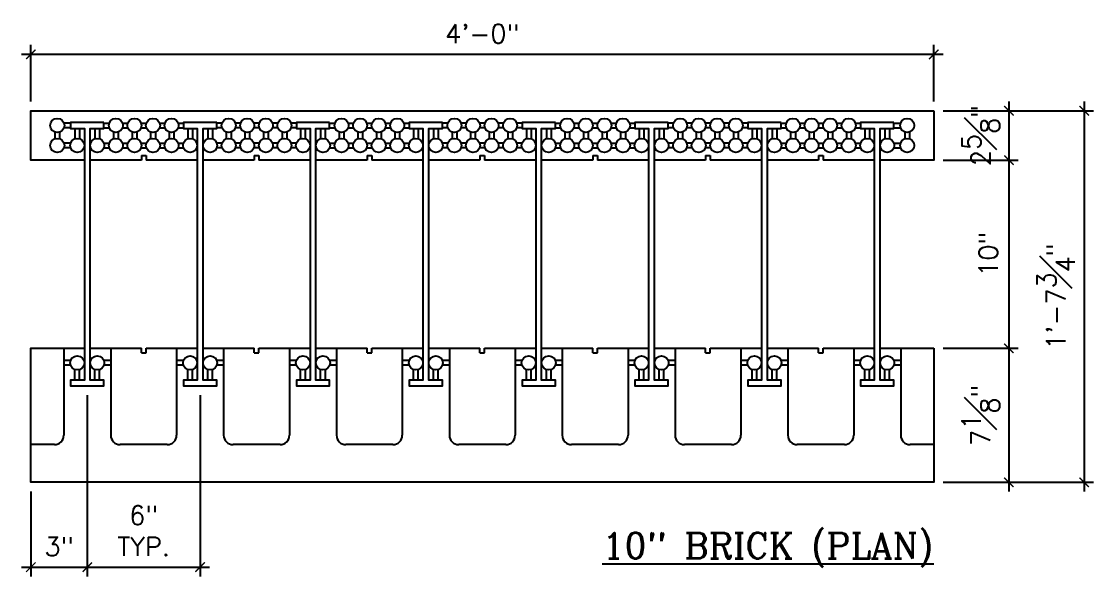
# Model space of a CAD drawing. Header units: inches. Extents: x 436 to 523, y 56 to 176.
# Drawn here: x 466.2 to 523.2, y 89.4 to 118.9 of the extents above; entities that cross this region are included whole.
import ezdxf

# ---------------------------------------------------------------- set-up
doc = ezdxf.new("R2010")
doc.units = ezdxf.units.IN
doc.header["$MEASUREMENT"] = 0
for name, color, linetype in [('LAYER 12', 12, 'Continuous'), ('LAYER 2', 2, 'Continuous'), ('LAYER 7', 7, 'Continuous'), ('LAYER 8', 8, 'Continuous')]:
    doc.layers.add(name, color=color, linetype=linetype)
doc.styles.add('NOTES', font='simplex.shx', dxfattribs={"height": 1})
doc.styles.add('ROMAN C', font='romanc.shx', dxfattribs={"height": 0.0938})
doc.dimstyles.new('DIM-18$0', dxfattribs={"dimscale": 8, "dimtxt": 1, "dimasz": 0.125, "dimexe": 0.1875, "dimexo": 0.0625, "dimgap": 0.0625, "dimtad": 1, "dimdec": 4, "dimzin": 3, "dimdsep": 46, "dimlunit": 4, "dimtxsty": 'NOTES', "dimblk1": 'ARCHTICK', "dimblk2": 'ARCHTICK', "dimsah": 1, "dimcen": 0.0625, "dimclrd": 256, "dimclre": 256, "dimclrt": 7, "dimadec": 0, "dimazin": 0, "dimtfac": 1, "dimtdec": 4, "dimtofl": 0, "dimtmove": 0, "dimatfit": 3, "dimldrblk": 'ARCHTICK', "dimfxl": 1, "dimfrac": 2, "dimtolj": 1, "dimtzin": 0, "dimarcsym": 0})

# ---------------------------------------------------------------- blocks, each defined once
blk = doc.blocks.new('_ArchTick')
at = {"color": 0, "linetype": 'ByBlock', "const_width": 0.15}
blk.add_lwpolyline([(-0.5, -0.5), (0.5, 0.5)], dxfattribs=at)
blk = doc.blocks.new('*D121')
at = {"layer": 'DEFPOINTS', "color": 0}
for p in [(466.671, 117.118), (466.671, 114.118), (514.671, 114.118)]:
    blk.add_point(p, dxfattribs=at)
at = {"layer": 'LAYER 8', "lineweight": -2}
for p, q in [((466.671, 114.618), (466.671, 117.618)), ((514.671, 114.618), (514.671, 117.618)), ((515.171, 117.118), (466.171, 117.118))]:
    blk.add_line(p, q, dxfattribs=at)
at = {"layer": 'LAYER 8', "lineweight": -2, "xscale": 0.5, "yscale": 0.5, "zscale": 0.5, "rotation": 180}
blk.add_blockref('_ArchTick', (466.671, 117.118), dxfattribs=at)
at = {"layer": 'LAYER 8', "lineweight": -2, "xscale": 0.5, "yscale": 0.5, "zscale": 0.5}
blk.add_blockref('_ArchTick', (514.671, 117.118), dxfattribs=at)
at = {"layer": 'LAYER 8', "color": 7, "insert": (490.671, 118.214), "char_height": 1, "attachment_point": 5, "style": 'NOTES'}
blk.add_mtext('\\A1;4\'-0"', dxfattribs=at)
blk = doc.blocks.new('*D125')
at = {"layer": 'DEFPOINTS', "color": 0}
for p in [(469.671, 99.492), (466.671, 94.368), (469.671, 89.854)]:
    blk.add_point(p, dxfattribs=at)
at = {"layer": 'LAYER 8', "lineweight": -2}
for p, q in [((469.671, 98.992), (469.671, 89.354)), ((466.671, 93.868), (466.671, 89.354)), ((466.171, 89.854), (470.171, 89.854))]:
    blk.add_line(p, q, dxfattribs=at)
at = {"layer": 'LAYER 8', "lineweight": -2, "xscale": 0.5, "yscale": 0.5, "zscale": 0.5, "rotation": 180}
blk.add_blockref('_ArchTick', (466.671, 89.854), dxfattribs=at)
at = {"layer": 'LAYER 8', "lineweight": -2, "xscale": 0.5, "yscale": 0.5, "zscale": 0.5}
blk.add_blockref('_ArchTick', (469.671, 89.854), dxfattribs=at)
at = {"layer": 'LAYER 8', "color": 7, "insert": (468.171, 90.949), "char_height": 1, "attachment_point": 5, "style": 'NOTES'}
blk.add_mtext('\\A1;3"', dxfattribs=at)
blk = doc.blocks.new('*D126')
at = {"layer": 'DEFPOINTS', "color": 0}
for p in [(469.671, 99.492), (475.671, 99.492), (475.671, 89.854)]:
    blk.add_point(p, dxfattribs=at)
at = {"layer": 'LAYER 8', "lineweight": -2}
for p, q in [((469.671, 98.992), (469.671, 89.354)), ((475.671, 98.992), (475.671, 89.354)), ((469.171, 89.854), (476.171, 89.854))]:
    blk.add_line(p, q, dxfattribs=at)
at = {"layer": 'LAYER 8', "lineweight": -2, "xscale": 0.5, "yscale": 0.5, "zscale": 0.5, "rotation": 180}
blk.add_blockref('_ArchTick', (469.671, 89.854), dxfattribs=at)
at = {"layer": 'LAYER 8', "lineweight": -2, "xscale": 0.5, "yscale": 0.5, "zscale": 0.5}
blk.add_blockref('_ArchTick', (475.671, 89.854), dxfattribs=at)
at = {"layer": 'LAYER 8', "color": 7, "insert": (472.671, 91.783), "char_height": 1, "attachment_point": 5, "style": 'NOTES'}
blk.add_mtext('\\A1;6"\\PTYP.', dxfattribs=at)
blk = doc.blocks.new('*D137')
at = {"layer": 'DEFPOINTS', "color": 0}
for p in [(514.671, 114.118), (514.671, 111.493), (518.671, 111.493)]:
    blk.add_point(p, dxfattribs=at)
at = {"layer": 'LAYER 8', "lineweight": -2}
for p, q in [((518.671, 114.618), (518.671, 110.993)), ((515.171, 114.118), (519.171, 114.118)), ((515.171, 111.493), (519.171, 111.493))]:
    blk.add_line(p, q, dxfattribs=at)
at = {"layer": 'LAYER 8', "lineweight": -2, "xscale": 0.5, "yscale": 0.5, "zscale": 0.5}
for p, rotation in [((518.671, 114.118), 90), ((518.671, 111.493), 270)]:
    blk.add_blockref('_ArchTick', p, dxfattribs=dict(at, rotation=rotation))
at = {"layer": 'LAYER 8', "color": 7, "insert": (517.171, 112.806), "char_height": 1, "attachment_point": 5, "rotation": 90, "style": 'NOTES'}
blk.add_mtext('\\A1;2{\\H1.000000x;\\S5#8;}"', dxfattribs=at)
blk = doc.blocks.new('*D138')
at = {"layer": 'DEFPOINTS', "color": 0}
for p in [(514.671, 111.493), (514.671, 101.493), (518.671, 101.493)]:
    blk.add_point(p, dxfattribs=at)
at = {"layer": 'LAYER 8', "lineweight": -2}
for p, q in [((518.671, 111.993), (518.671, 100.993)), ((515.171, 111.493), (519.171, 111.493)), ((515.171, 101.493), (519.171, 101.493))]:
    blk.add_line(p, q, dxfattribs=at)
at = {"layer": 'LAYER 8', "lineweight": -2, "xscale": 0.5, "yscale": 0.5, "zscale": 0.5}
for p, rotation in [((518.671, 111.493), 90), ((518.671, 101.493), 270)]:
    blk.add_blockref('_ArchTick', p, dxfattribs=dict(at, rotation=rotation))
at = {"layer": 'LAYER 8', "color": 7, "insert": (517.576, 106.493), "char_height": 1, "attachment_point": 5, "rotation": 90, "style": 'NOTES'}
blk.add_mtext('\\A1;10"', dxfattribs=at)
blk = doc.blocks.new('*D139')
at = {"layer": 'DEFPOINTS', "color": 0}
for p in [(514.671, 101.493), (514.671, 94.368), (518.671, 94.368)]:
    blk.add_point(p, dxfattribs=at)
at = {"layer": 'LAYER 8', "lineweight": -2}
for p, q in [((515.171, 101.493), (519.171, 101.493)), ((518.671, 101.993), (518.671, 93.868)), ((515.171, 94.368), (519.171, 94.368))]:
    blk.add_line(p, q, dxfattribs=at)
at = {"layer": 'LAYER 8', "lineweight": -2, "xscale": 0.5, "yscale": 0.5, "zscale": 0.5}
for p, rotation in [((518.671, 101.493), 90), ((518.671, 94.368), 270)]:
    blk.add_blockref('_ArchTick', p, dxfattribs=dict(at, rotation=rotation))
at = {"layer": 'LAYER 8', "color": 7, "insert": (517.171, 97.931), "char_height": 1, "attachment_point": 5, "rotation": 90, "style": 'NOTES'}
blk.add_mtext('\\A1;7{\\H1.000000x;\\S1#8;}"', dxfattribs=at)
blk = doc.blocks.new('*D140')
at = {"layer": 'DEFPOINTS', "color": 0}
for p in [(514.671, 114.118), (514.671, 94.368), (522.671, 94.368)]:
    blk.add_point(p, dxfattribs=at)
at = {"layer": 'LAYER 8', "lineweight": -2}
for p, q in [((522.671, 114.618), (522.671, 93.868)), ((515.171, 114.118), (523.171, 114.118)), ((515.171, 94.368), (523.171, 94.368))]:
    blk.add_line(p, q, dxfattribs=at)
at = {"layer": 'LAYER 8', "lineweight": -2, "xscale": 0.5, "yscale": 0.5, "zscale": 0.5}
for p, rotation in [((522.671, 114.118), 90), ((522.671, 94.368), 270)]:
    blk.add_blockref('_ArchTick', p, dxfattribs=dict(at, rotation=rotation))
at = {"layer": 'LAYER 8', "color": 7, "insert": (521.171, 104.243), "char_height": 1, "attachment_point": 5, "rotation": 90, "style": 'NOTES'}
blk.add_mtext('\\A1;1\'-7{\\H1.000000x;\\S3#4;}"', dxfattribs=at)

msp = doc.modelspace()

# ---------------------------------------------------------------- linework, layer by layer
at = {"layer": 'LAYER 12', "flags": 128}
for points in [[(470.55626, 113.49436), (468.78614, 113.49436), (468.78614, 113.18186), (469.51495, 113.18186), (469.51495, 99.80467), (468.78614, 99.80467), (468.78614, 99.49217), (470.55626, 99.49217), (470.55626, 99.80467), (469.82745, 99.80467), (469.82745, 113.18186), (470.55626, 113.18186)], [(476.55626, 113.49436), (474.78614, 113.49436), (474.78614, 113.18186), (475.51495, 113.18186), (475.51495, 99.80467), (474.78614, 99.80467), (474.78614, 99.49217), (476.55626, 99.49217), (476.55626, 99.80467), (475.82745, 99.80467), (475.82745, 113.18186), (476.55626, 113.18186)], [(482.55626, 113.49436), (480.78614, 113.49436), (480.78614, 113.18186), (481.51495, 113.18186), (481.51495, 99.80467), (480.78614, 99.80467), (480.78614, 99.49217), (482.55626, 99.49217), (482.55626, 99.80467), (481.82745, 99.80467), (481.82745, 113.18186), (482.55626, 113.18186)], [(488.55626, 113.49436), (486.78614, 113.49436), (486.78614, 113.18186), (487.51495, 113.18186), (487.51495, 99.80467), (486.78614, 99.80467), (486.78614, 99.49217), (488.55626, 99.49217), (488.55626, 99.80467), (487.82745, 99.80467), (487.82745, 113.18186), (488.55626, 113.18186)], [(494.55626, 113.49436), (492.78614, 113.49436), (492.78614, 113.18186), (493.51495, 113.18186), (493.51495, 99.80467), (492.78614, 99.80467), (492.78614, 99.49217), (494.55626, 99.49217), (494.55626, 99.80467), (493.82745, 99.80467), (493.82745, 113.18186), (494.55626, 113.18186)], [(500.55626, 113.49436), (498.78614, 113.49436), (498.78614, 113.18186), (499.51495, 113.18186), (499.51495, 99.80467), (498.78614, 99.80467), (498.78614, 99.49217), (500.55626, 99.49217), (500.55626, 99.80467), (499.82745, 99.80467), (499.82745, 113.18186), (500.55626, 113.18186)], [(506.55626, 113.49436), (504.78614, 113.49436), (504.78614, 113.18186), (505.51495, 113.18186), (505.51495, 99.80467), (504.78614, 99.80467), (504.78614, 99.49217), (506.55626, 99.49217), (506.55626, 99.80467), (505.82745, 99.80467), (505.82745, 113.18186), (506.55626, 113.18186)], [(512.55626, 113.49436), (510.78614, 113.49436), (510.78614, 113.18186), (511.51495, 113.18186), (511.51495, 99.80467), (510.78614, 99.80467), (510.78614, 99.49217), (512.55626, 99.49217), (512.55626, 99.80467), (511.82745, 99.80467), (511.82745, 113.18186), (512.55626, 113.18186)]]:
    msp.add_lwpolyline(points, close=True, dxfattribs=at)
at = {"layer": 'LAYER 2'}
for p, q in [((472.5462, 111.74327), (472.7962, 111.74327)), ((472.5462, 111.74327), (472.5462, 111.49327)), ((472.7962, 111.74327), (472.7962, 111.49327)), ((478.5462, 111.74327), (478.7962, 111.74327)), ((478.5462, 111.74327), (478.5462, 111.49327)), ((478.7962, 111.74327), (478.7962, 111.49327)), ((484.5462, 111.74327), (484.7962, 111.74327)), ((484.5462, 111.74327), (484.5462, 111.49327)), ((484.7962, 111.74327), (484.7962, 111.49327)), ((490.5462, 111.74327), (490.7962, 111.74327)), ((490.5462, 111.74327), (490.5462, 111.49327)), ((490.7962, 111.74327), (490.7962, 111.49327)), ((496.5462, 111.74327), (496.7962, 111.74327)), ((496.5462, 111.74327), (496.5462, 111.49327)), ((496.7962, 111.74327), (496.7962, 111.49327)), ((502.5462, 111.74327), (502.7962, 111.74327)), ((502.5462, 111.74327), (502.5462, 111.49327)), ((502.7962, 111.74327), (502.7962, 111.49327)), ((508.5462, 111.74327), (508.7962, 111.74327)), ((508.5462, 111.74327), (508.5462, 111.49327)), ((508.7962, 111.74327), (508.7962, 111.49327)), ((468.4212, 101.49327), (468.4212, 96.86827)), ((470.9212, 101.49327), (470.9212, 96.86827)), ((472.5462, 101.24327), (472.5462, 101.49327)), ((472.7962, 101.24327), (472.7962, 101.49327)), ((474.4212, 101.49327), (474.4212, 96.86827)), ((476.9212, 101.49327), (476.9212, 96.86827)), ((478.5462, 101.24327), (478.5462, 101.49327)), ((478.7962, 101.24327), (478.7962, 101.49327)), ((480.4212, 101.49327), (480.4212, 96.86827)), ((482.9212, 101.49327), (482.9212, 96.86827)), ((484.5462, 101.24327), (484.5462, 101.49327)), ((484.7962, 101.24327), (484.7962, 101.49327)), ((486.4212, 101.49327), (486.4212, 96.86827)), ((488.9212, 101.49327), (488.9212, 96.86827)), ((490.5462, 101.24327), (490.5462, 101.49327)), ((490.7962, 101.24327), (490.7962, 101.49327)), ((492.4212, 101.49327), (492.4212, 96.86827)), ((494.9212, 101.49327), (494.9212, 96.86827)), ((496.5462, 101.24327), (496.5462, 101.49327)), ((496.7962, 101.24327), (496.7962, 101.49327)), ((498.4212, 101.49327), (498.4212, 96.86827)), ((500.9212, 101.49327), (500.9212, 96.86827)), ((502.5462, 101.24327), (502.5462, 101.49327)), ((502.7962, 101.24327), (502.7962, 101.49327)), ((504.4212, 101.49327), (504.4212, 96.86827)), ((506.9212, 101.49327), (506.9212, 96.86827)), ((508.5462, 101.24327), (508.5462, 101.49327)), ((508.7962, 101.24327), (508.7962, 101.49327)), ((510.4212, 101.49327), (510.4212, 96.86827)), ((512.9212, 101.49327), (512.9212, 96.86827)), ((472.5462, 101.24327), (472.7962, 101.24327)), ((478.5462, 101.24327), (478.7962, 101.24327)), ((484.5462, 101.24327), (484.7962, 101.24327)), ((490.5462, 101.24327), (490.7962, 101.24327)), ((496.5462, 101.24327), (496.7962, 101.24327)), ((502.5462, 101.24327), (502.7962, 101.24327)), ((508.5462, 101.24327), (508.7962, 101.24327)), ((467.9212, 96.36827), (466.6712, 96.36827)), ((473.9212, 96.36827), (471.4212, 96.36827)), ((479.9212, 96.36827), (477.4212, 96.36827)), ((485.9212, 96.36827), (483.4212, 96.36827)), ((491.9212, 96.36827), (489.4212, 96.36827)), ((497.9212, 96.36827), (495.4212, 96.36827)), ((503.9212, 96.36827), (501.4212, 96.36827)), ((509.9212, 96.36827), (507.4212, 96.36827)), ((514.6712, 96.36827), (513.4212, 96.36827))]:
    msp.add_line(p, q, dxfattribs=at)
for points in [[(469.51495, 111.49327), (466.6712, 111.49327), (466.6712, 114.11827), (514.6712, 114.11827)], [(514.6712, 114.11827), (514.6712, 111.49327), (511.82745, 111.49327)], [(472.5462, 111.49327), (469.82745, 111.49327)], [(475.51495, 111.49327), (472.7962, 111.49327)], [(478.5462, 111.49327), (475.82745, 111.49327)], [(481.51495, 111.49327), (478.7962, 111.49327)], [(484.5462, 111.49327), (481.82745, 111.49327)], [(487.51495, 111.49327), (484.7962, 111.49327)], [(490.5462, 111.49327), (487.82745, 111.49327)], [(493.51495, 111.49327), (490.7962, 111.49327)], [(496.5462, 111.49327), (493.82745, 111.49327)], [(499.51495, 111.49327), (496.7962, 111.49327)], [(502.5462, 111.49327), (499.82745, 111.49327)], [(505.51495, 111.49327), (502.7962, 111.49327)], [(508.5462, 111.49327), (505.82745, 111.49327)], [(511.51495, 111.49327), (508.7962, 111.49327)], [(514.6712, 101.49327), (514.6712, 94.36827), (466.6712, 94.36827), (466.6712, 101.49327), (469.51495, 101.49327)], [(469.82745, 101.49327), (472.5462, 101.49327)], [(472.7962, 101.49327), (475.51495, 101.49327)], [(475.82745, 101.49327), (478.5462, 101.49327)], [(478.7962, 101.49327), (481.51495, 101.49327)], [(481.82745, 101.49327), (484.5462, 101.49327)], [(484.7962, 101.49327), (487.51495, 101.49327)], [(487.82745, 101.49327), (490.5462, 101.49327)], [(490.7962, 101.49327), (493.51495, 101.49327)], [(493.82745, 101.49327), (496.5462, 101.49327)], [(496.7962, 101.49327), (499.51495, 101.49327)], [(499.82745, 101.49327), (502.5462, 101.49327)], [(502.7962, 101.49327), (505.51495, 101.49327)], [(505.82745, 101.49327), (508.5462, 101.49327)], [(508.7962, 101.49327), (511.51495, 101.49327)], [(511.82745, 101.49327), (514.6712, 101.49327)]]:
    msp.add_lwpolyline(points, dxfattribs=at)
for centre, start, end in [((467.9212, 96.86827), 270, 0), ((471.4212, 96.86827), 180, 270), ((473.9212, 96.86827), 270, 0), ((477.4212, 96.86827), 180, 270), ((479.9212, 96.86827), 270, 0), ((483.4212, 96.86827), 180, 270), ((485.9212, 96.86827), 270, 0), ((489.4212, 96.86827), 180, 270), ((491.9212, 96.86827), 270, 0), ((495.4212, 96.86827), 180, 270), ((497.9212, 96.86827), 270, 0), ((501.4212, 96.86827), 180, 270), ((503.9212, 96.86827), 270, 0), ((507.4212, 96.86827), 180, 270), ((509.9212, 96.86827), 270, 0), ((513.4212, 96.86827), 180, 270)]:
    msp.add_arc(centre, 0.5, start, end, dxfattribs=at)
at = {"layer": 'LAYER 8'}
for p, q in [((468.78692, 113.46348), (468.43049, 113.46348)), ((470.55549, 113.46348), (470.83692, 113.46348)), ((471.54299, 113.46348), (471.82442, 113.46348)), ((472.53049, 113.46348), (472.81192, 113.46348)), ((473.51799, 113.46348), (473.79942, 113.46348)), ((474.50549, 113.46348), (474.78692, 113.46348)), ((476.83692, 113.46348), (476.55549, 113.46348)), ((477.82442, 113.46348), (477.54299, 113.46348)), ((478.81192, 113.46348), (478.53049, 113.46348)), ((479.79942, 113.46348), (479.51799, 113.46348)), ((480.78692, 113.46348), (480.50549, 113.46348)), ((482.55549, 113.46348), (482.83692, 113.46348)), ((483.54299, 113.46348), (483.82442, 113.46348)), ((484.53049, 113.46348), (484.81192, 113.46348)), ((485.51799, 113.46348), (485.79942, 113.46348)), ((486.50549, 113.46348), (486.78692, 113.46348)), ((488.83692, 113.46348), (488.55549, 113.46348)), ((489.82442, 113.46348), (489.54299, 113.46348)), ((490.81192, 113.46348), (490.53049, 113.46348)), ((491.79942, 113.46348), (491.51799, 113.46348)), ((492.78692, 113.46348), (492.50549, 113.46348)), ((494.55549, 113.46348), (494.83692, 113.46348)), ((495.54299, 113.46348), (495.82442, 113.46348)), ((496.53049, 113.46348), (496.81192, 113.46348)), ((497.51799, 113.46348), (497.79942, 113.46348)), ((498.50549, 113.46348), (498.78692, 113.46348)), ((500.83692, 113.46348), (500.55549, 113.46348)), ((501.82442, 113.46348), (501.54299, 113.46348)), ((502.81192, 113.46348), (502.53049, 113.46348)), ((503.79942, 113.46348), (503.51799, 113.46348)), ((504.78692, 113.46348), (504.50549, 113.46348)), ((506.55549, 113.46348), (506.83692, 113.46348)), ((507.54299, 113.46348), (507.82442, 113.46348)), ((508.53049, 113.46348), (508.81192, 113.46348)), ((509.51799, 113.46348), (509.79942, 113.46348)), ((510.50549, 113.46348), (510.78692, 113.46348)), ((512.55549, 113.46348), (512.91192, 113.46348)), ((467.95318, 112.98321), (467.95318, 112.62833)), ((468.20172, 112.98321), (468.20172, 112.62833)), ((468.78614, 113.21275), (468.43126, 113.21275)), ((469.01568, 113.18186), (469.01568, 112.62833)), ((469.26641, 113.18186), (469.26641, 112.62755)), ((470.07818, 113.18186), (470.07818, 112.62833)), ((470.32891, 113.18186), (470.32891, 112.62755)), ((470.55626, 113.21275), (470.83614, 113.21275)), ((471.06568, 112.98321), (471.06568, 112.62833)), ((471.31641, 112.98398), (471.31641, 112.62755)), ((471.54376, 113.21275), (471.82364, 113.21275)), ((472.05318, 112.98321), (472.05318, 112.62833)), ((472.30391, 112.98398), (472.30391, 112.62755)), ((472.53126, 113.21275), (472.81114, 113.21275)), ((473.04068, 112.98321), (473.04068, 112.62833)), ((473.29141, 112.98398), (473.29141, 112.62755)), ((473.51876, 113.21275), (473.79864, 113.21275)), ((474.02818, 112.98321), (474.02818, 112.62833)), ((474.27891, 112.98398), (474.27891, 112.62755)), ((474.50626, 113.21275), (474.78614, 113.21275)), ((475.01568, 113.18186), (475.01568, 112.62833)), ((475.26641, 113.18186), (475.26641, 112.62755)), ((476.07818, 113.18186), (476.07818, 112.62833)), ((476.32891, 113.18186), (476.32891, 112.62755)), ((476.83614, 113.21275), (476.55626, 113.21275)), ((477.06349, 112.98398), (477.06349, 112.62755)), ((477.31422, 112.98321), (477.31422, 112.62833)), ((477.82364, 113.21275), (477.54376, 113.21275)), ((478.05099, 112.98398), (478.05099, 112.62755)), ((478.30172, 112.98321), (478.30172, 112.62833)), ((478.81114, 113.21275), (478.53126, 113.21275)), ((479.03849, 112.98398), (479.03849, 112.62755)), ((479.28922, 112.98321), (479.28922, 112.62833)), ((479.79864, 113.21275), (479.51876, 113.21275)), ((480.02599, 112.98398), (480.02599, 112.62755)), ((480.27672, 112.98321), (480.27672, 112.62833)), ((480.78614, 113.21275), (480.50626, 113.21275)), ((481.01349, 113.18186), (481.01349, 112.62755)), ((481.26422, 113.18186), (481.26422, 112.62833)), ((482.07599, 113.18186), (482.07599, 112.62755)), ((482.32672, 113.18186), (482.32672, 112.62833)), ((482.55626, 113.21275), (482.83614, 113.21275)), ((483.06568, 112.98321), (483.06568, 112.62833)), ((483.31641, 112.98398), (483.31641, 112.62755)), ((483.54376, 113.21275), (483.82364, 113.21275)), ((484.05318, 112.98321), (484.05318, 112.62833)), ((484.30391, 112.98398), (484.30391, 112.62755)), ((484.53126, 113.21275), (484.81114, 113.21275)), ((485.04068, 112.98321), (485.04068, 112.62833)), ((485.29141, 112.98398), (485.29141, 112.62755)), ((485.51876, 113.21275), (485.79864, 113.21275)), ((486.02818, 112.98321), (486.02818, 112.62833)), ((486.27891, 112.98398), (486.27891, 112.62755)), ((486.50626, 113.21275), (486.78614, 113.21275)), ((487.01349, 113.18186), (487.01349, 112.62755)), ((487.26422, 113.18186), (487.26422, 112.62833)), ((488.07599, 113.18186), (488.07599, 112.62755)), ((488.32672, 113.18186), (488.32672, 112.62833)), ((488.83614, 113.21275), (488.55626, 113.21275)), ((489.06349, 112.98398), (489.06349, 112.62755)), ((489.31422, 112.98321), (489.31422, 112.62833)), ((489.82364, 113.21275), (489.54376, 113.21275)), ((490.05099, 112.98398), (490.05099, 112.62755)), ((490.30172, 112.98321), (490.30172, 112.62833)), ((490.81114, 113.21275), (490.53126, 113.21275)), ((491.03849, 112.98398), (491.03849, 112.62755)), ((491.28922, 112.98321), (491.28922, 112.62833)), ((491.79864, 113.21275), (491.51876, 113.21275)), ((492.02599, 112.98398), (492.02599, 112.62755)), ((492.27672, 112.98321), (492.27672, 112.62833)), ((492.78614, 113.21275), (492.50626, 113.21275)), ((493.01568, 113.18186), (493.01568, 112.62833)), ((493.26641, 113.18186), (493.26641, 112.62755)), ((494.07818, 113.18186), (494.07818, 112.62833)), ((494.32891, 113.18186), (494.32891, 112.62755)), ((494.55626, 113.21275), (494.83614, 113.21275)), ((495.06568, 112.98321), (495.06568, 112.62833)), ((495.31641, 112.98398), (495.31641, 112.62755)), ((495.54376, 113.21275), (495.82364, 113.21275)), ((496.05318, 112.98321), (496.05318, 112.62833)), ((496.30391, 112.98398), (496.30391, 112.62755)), ((496.53126, 113.21275), (496.81114, 113.21275)), ((497.04068, 112.98321), (497.04068, 112.62833)), ((497.29141, 112.98398), (497.29141, 112.62755)), ((497.51876, 113.21275), (497.79864, 113.21275)), ((498.02818, 112.98321), (498.02818, 112.62833)), ((498.27891, 112.98398), (498.27891, 112.62755)), ((498.50626, 113.21275), (498.78614, 113.21275)), ((499.01568, 113.18186), (499.01568, 112.62833)), ((499.26641, 113.18186), (499.26641, 112.62755)), ((500.07818, 113.18186), (500.07818, 112.62833)), ((500.32672, 113.18186), (500.32672, 112.62833)), ((500.83614, 113.21275), (500.55626, 113.21275)), ((501.06349, 112.98398), (501.06349, 112.62755)), ((501.31422, 112.98321), (501.31422, 112.62833)), ((501.82364, 113.21275), (501.54376, 113.21275)), ((502.05099, 112.98398), (502.05099, 112.62755)), ((502.30172, 112.98321), (502.30172, 112.62833)), ((502.81114, 113.21275), (502.53126, 113.21275)), ((503.03849, 112.98398), (503.03849, 112.62755)), ((503.28922, 112.98321), (503.28922, 112.62833)), ((503.79864, 113.21275), (503.51876, 113.21275)), ((504.02599, 112.98398), (504.02599, 112.62755)), ((504.27672, 112.98321), (504.27672, 112.62833)), ((504.78614, 113.21275), (504.50626, 113.21275)), ((505.01349, 113.18186), (505.01349, 112.62755)), ((505.26422, 113.18186), (505.26422, 112.62833)), ((506.07599, 113.18186), (506.07599, 112.62755)), ((506.32672, 113.18186), (506.32672, 112.62833)), ((506.55626, 113.21275), (506.83614, 113.21275)), ((507.06568, 112.98321), (507.06568, 112.62833)), ((507.31641, 112.98398), (507.31641, 112.62755)), ((507.54376, 113.21275), (507.82364, 113.21275)), ((508.05318, 112.98321), (508.05318, 112.62833)), ((508.30391, 112.98398), (508.30391, 112.62755)), ((508.53126, 113.21275), (508.81114, 113.21275)), ((509.04068, 112.98321), (509.04068, 112.62833)), ((509.29141, 112.98398), (509.29141, 112.62755)), ((509.51876, 113.21275), (509.79864, 113.21275)), ((510.02818, 112.98321), (510.02818, 112.62833)), ((510.27891, 112.98398), (510.27891, 112.62755)), ((510.50626, 113.21275), (510.78614, 113.21275)), ((511.01568, 113.18186), (511.01568, 112.62833)), ((511.26422, 113.18186), (511.26422, 112.62833)), ((512.07599, 113.18186), (512.07599, 112.62755)), ((512.32672, 113.18186), (512.32672, 112.62833)), ((512.55626, 113.21275), (512.91114, 113.21275)), ((513.14068, 112.98321), (513.14068, 112.62833)), ((513.38922, 112.98321), (513.38922, 112.62833)), ((468.78692, 112.40098), (468.43049, 112.40098)), ((470.55549, 112.40098), (470.83692, 112.40098)), ((471.54299, 112.40098), (471.82442, 112.40098)), ((472.53049, 112.40098), (472.81192, 112.40098)), ((473.51799, 112.40098), (473.79942, 112.40098)), ((474.50549, 112.40098), (474.78692, 112.40098)), ((476.83692, 112.40098), (476.55549, 112.40098)), ((477.82442, 112.40098), (477.54299, 112.40098)), ((478.81192, 112.40098), (478.53049, 112.40098)), ((479.79942, 112.40098), (479.51799, 112.40098)), ((480.78692, 112.40098), (480.50549, 112.40098)), ((482.55549, 112.40098), (482.83692, 112.40098)), ((483.54299, 112.40098), (483.82442, 112.40098)), ((484.53049, 112.40098), (484.81192, 112.40098)), ((485.51799, 112.40098), (485.79942, 112.40098)), ((486.50549, 112.40098), (486.78692, 112.40098)), ((488.83692, 112.40098), (488.55549, 112.40098)), ((489.82442, 112.40098), (489.54299, 112.40098)), ((490.81192, 112.40098), (490.53049, 112.40098)), ((491.79942, 112.40098), (491.51799, 112.40098)), ((492.78692, 112.40098), (492.50549, 112.40098)), ((494.55549, 112.40098), (494.83692, 112.40098)), ((495.54299, 112.40098), (495.82442, 112.40098)), ((496.53049, 112.40098), (496.81192, 112.40098)), ((497.51799, 112.40098), (497.79942, 112.40098)), ((498.50549, 112.40098), (498.78692, 112.40098)), ((500.83692, 112.40098), (500.55549, 112.40098)), ((501.82442, 112.40098), (501.54299, 112.40098)), ((502.81192, 112.40098), (502.53049, 112.40098)), ((503.79942, 112.40098), (503.51799, 112.40098)), ((504.78692, 112.40098), (504.50549, 112.40098)), ((506.55549, 112.40098), (506.83692, 112.40098)), ((507.54299, 112.40098), (507.82442, 112.40098)), ((508.53049, 112.40098), (508.81192, 112.40098)), ((509.51799, 112.40098), (509.79942, 112.40098)), ((510.50549, 112.40098), (510.78692, 112.40098)), ((512.55549, 112.40098), (512.91192, 112.40098)), ((468.78614, 112.15025), (468.43126, 112.15025)), ((470.55626, 112.15025), (470.83614, 112.15025)), ((471.54376, 112.15025), (471.82364, 112.15025)), ((472.53126, 112.15025), (472.81114, 112.15025)), ((473.51876, 112.15025), (473.79864, 112.15025)), ((474.50626, 112.15025), (474.78614, 112.15025)), ((476.83614, 112.15025), (476.55626, 112.15025)), ((477.82364, 112.15025), (477.54376, 112.15025)), ((478.81114, 112.15025), (478.53126, 112.15025)), ((479.79864, 112.15025), (479.51876, 112.15025)), ((480.78614, 112.15025), (480.50626, 112.15025)), ((482.55626, 112.15025), (482.83614, 112.15025)), ((483.54376, 112.15025), (483.82364, 112.15025)), ((484.53126, 112.15025), (484.81114, 112.15025)), ((485.51876, 112.15025), (485.79864, 112.15025)), ((486.50626, 112.15025), (486.78614, 112.15025)), ((488.83614, 112.15025), (488.55626, 112.15025)), ((489.82364, 112.15025), (489.54376, 112.15025)), ((490.81114, 112.15025), (490.53126, 112.15025)), ((491.79864, 112.15025), (491.51876, 112.15025)), ((492.78614, 112.15025), (492.50626, 112.15025)), ((494.55626, 112.15025), (494.83614, 112.15025)), ((495.54376, 112.15025), (495.82364, 112.15025)), ((496.53126, 112.15025), (496.81114, 112.15025)), ((497.51876, 112.15025), (497.79864, 112.15025)), ((498.50626, 112.15025), (498.78614, 112.15025)), ((500.83614, 112.15025), (500.55626, 112.15025)), ((501.82364, 112.15025), (501.54376, 112.15025)), ((502.81114, 112.15025), (502.53126, 112.15025)), ((503.79864, 112.15025), (503.51876, 112.15025)), ((504.78614, 112.15025), (504.50626, 112.15025)), ((506.55626, 112.15025), (506.83614, 112.15025)), ((507.54376, 112.15025), (507.82364, 112.15025)), ((508.53126, 112.15025), (508.81114, 112.15025)), ((509.51876, 112.15025), (509.79864, 112.15025)), ((510.50626, 112.15025), (510.78614, 112.15025)), ((512.55626, 112.15025), (512.91114, 112.15025)), ((468.78614, 100.83629), (468.4212, 100.83629)), ((468.78692, 100.58556), (468.4212, 100.58556)), ((469.01568, 99.80467), (469.01568, 100.35821)), ((469.26641, 99.80467), (469.26641, 100.35898)), ((470.07818, 99.80467), (470.07818, 100.35821)), ((470.32891, 99.80467), (470.32891, 100.35898)), ((470.9212, 100.58556), (470.55549, 100.58556)), ((470.9212, 100.83629), (470.55626, 100.83629)), ((474.78614, 100.83629), (474.4212, 100.83629)), ((474.78692, 100.58556), (474.4212, 100.58556)), ((475.01568, 99.80467), (475.01568, 100.35821)), ((475.26641, 99.80467), (475.26641, 100.35898)), ((476.07818, 99.80467), (476.07818, 100.35821)), ((476.32891, 99.80467), (476.32891, 100.35898)), ((476.9212, 100.58556), (476.55549, 100.58556)), ((476.9212, 100.83629), (476.55626, 100.83629)), ((480.78614, 100.83629), (480.4212, 100.83629)), ((480.78692, 100.58556), (480.4212, 100.58556)), ((481.01568, 99.80467), (481.01568, 100.35821)), ((481.26641, 99.80467), (481.26641, 100.35898)), ((482.07818, 99.80467), (482.07818, 100.35821)), ((482.32891, 99.80467), (482.32891, 100.35898)), ((482.9212, 100.58556), (482.55549, 100.58556)), ((482.9212, 100.83629), (482.55626, 100.83629)), ((486.78614, 100.83629), (486.4212, 100.83629)), ((486.78692, 100.58556), (486.4212, 100.58556)), ((487.01568, 99.80467), (487.01568, 100.35821)), ((487.26641, 99.80467), (487.26641, 100.35898)), ((488.07818, 99.80467), (488.07818, 100.35821)), ((488.32891, 99.80467), (488.32891, 100.35898)), ((488.9212, 100.58556), (488.55549, 100.58556)), ((488.9212, 100.83629), (488.55626, 100.83629)), ((492.78614, 100.83629), (492.4212, 100.83629)), ((492.78692, 100.58556), (492.4212, 100.58556)), ((493.01568, 99.80467), (493.01568, 100.35821)), ((493.26641, 99.80467), (493.26641, 100.35898)), ((494.07818, 99.80467), (494.07818, 100.35821)), ((494.32891, 99.80467), (494.32891, 100.35898)), ((494.9212, 100.58556), (494.55549, 100.58556)), ((494.9212, 100.83629), (494.55626, 100.83629)), ((498.78614, 100.83629), (498.4212, 100.83629)), ((498.78692, 100.58556), (498.4212, 100.58556)), ((499.01568, 99.80467), (499.01568, 100.35821)), ((499.26641, 99.80467), (499.26641, 100.35898)), ((500.07818, 99.80467), (500.07818, 100.35821)), ((500.32891, 99.80467), (500.32891, 100.35898)), ((500.9212, 100.58556), (500.55549, 100.58556)), ((500.9212, 100.83629), (500.55626, 100.83629)), ((504.78614, 100.83629), (504.4212, 100.83629)), ((504.78692, 100.58556), (504.4212, 100.58556)), ((505.01568, 99.80467), (505.01568, 100.35821)), ((505.26641, 99.80467), (505.26641, 100.35898)), ((506.07818, 99.80467), (506.07818, 100.35821)), ((506.32891, 99.80467), (506.32891, 100.35898)), ((506.9212, 100.58556), (506.55549, 100.58556)), ((506.9212, 100.83629), (506.55626, 100.83629)), ((510.78614, 100.83629), (510.4212, 100.83629)), ((510.78692, 100.58556), (510.4212, 100.58556)), ((511.01568, 99.80467), (511.01568, 100.35821)), ((511.26641, 99.80467), (511.26641, 100.35898)), ((512.07818, 99.80467), (512.07818, 100.35821)), ((512.32891, 99.80467), (512.32891, 100.35898)), ((512.9212, 100.58556), (512.55549, 100.58556)), ((512.9212, 100.83629), (512.55626, 100.83629))]:
    msp.add_line(p, q, dxfattribs=at)
for centre in [(468.07745, 113.33702), (471.18995, 113.33702), (472.17745, 113.33702), (473.16495, 113.33702), (474.15245, 113.33702), (477.18995, 113.33702), (478.17745, 113.33702), (479.16495, 113.33702), (480.15245, 113.33702), (483.18995, 113.33702), (484.17745, 113.33702), (485.16495, 113.33702), (486.15245, 113.33702), (489.18995, 113.33702), (490.17745, 113.33702), (491.16495, 113.33702), (492.15245, 113.33702), (495.18995, 113.33702), (496.17745, 113.33702), (497.16495, 113.33702), (498.15245, 113.33702), (501.18995, 113.33702), (502.17745, 113.33702), (503.16495, 113.33702), (504.15245, 113.33702), (507.18995, 113.33702), (508.17745, 113.33702), (509.16495, 113.33702), (510.15245, 113.33702), (513.26495, 113.33702), (468.07745, 112.27452), (469.13995, 112.27452), (470.20245, 112.27452), (471.18995, 112.27452), (472.17745, 112.27452), (473.16495, 112.27452), (474.15245, 112.27452), (475.13995, 112.27452), (476.20245, 112.27452), (477.18995, 112.27452), (478.17745, 112.27452), (479.16495, 112.27452), (480.15245, 112.27452), (481.13995, 112.27452), (482.20245, 112.27452), (483.18995, 112.27452), (484.17745, 112.27452), (485.16495, 112.27452), (486.15245, 112.27452), (487.13995, 112.27452), (488.20245, 112.27452), (489.18995, 112.27452), (490.17745, 112.27452), (491.16495, 112.27452), (492.15245, 112.27452), (493.13995, 112.27452), (494.20245, 112.27452), (495.18995, 112.27452), (496.17745, 112.27452), (497.16495, 112.27452), (498.15245, 112.27452), (499.13995, 112.27452), (500.20245, 112.27452), (501.18995, 112.27452), (502.17745, 112.27452), (503.16495, 112.27452), (504.15245, 112.27452), (505.13995, 112.27452), (506.20245, 112.27452), (507.18995, 112.27452), (508.17745, 112.27452), (509.16495, 112.27452), (510.15245, 112.27452), (511.13995, 112.27452), (512.20245, 112.27452), (513.26495, 112.27452), (469.13995, 100.71202), (470.20245, 100.71202), (475.13995, 100.71202), (476.20245, 100.71202), (481.13995, 100.71202), (482.20245, 100.71202), (487.13995, 100.71202), (488.20245, 100.71202), (493.13995, 100.71202), (494.20245, 100.71202), (499.13995, 100.71202), (500.20245, 100.71202), (505.13995, 100.71202), (506.20245, 100.71202), (511.13995, 100.71202), (512.20245, 100.71202)]:
    msp.add_circle(centre, 0.375, dxfattribs=at)

# ---------------------------------------------------------------- texts
at = {"layer": 'LAYER 7', "insert": (514.6712, 89.85402), "char_height": 1.375, "attachment_point": 9, "style": 'ROMAN C'}
msp.add_mtext_dynamic_manual_height_columns('\\A1;{\\L10" BRICK (PLAN)}', width=51.1351782, gutter_width=5, heights=[0], dxfattribs=at)

# ---------------------------------------------------------------- dimensions: what is measured, and where the dimension line sits
at = {"layer": 'LAYER 8'}
for base, p1, p2, picture, middle in [((466.6712, 117.11827), (514.6712, 114.11827), (466.6712, 114.11827), '*D121', (490.6712, 118.2135)), ((469.6712, 89.85402), (466.6712, 94.36827), (469.6712, 99.49217), '*D125', (468.1712, 90.94926))]:
    dim = msp.add_linear_dim(base=base, p1=p1, p2=p2, dimstyle='DIM-18$0', override={"dimasz": 0.0625, "dimexe": 0.0625, "dimdle": 0.0625, "dimfrac": 1}, dxfattribs=at)
    dim.commit()
    dim.dimension.update_dxf_attribs({"geometry": picture, "text_midpoint": middle})
dim = msp.add_linear_dim(base=(518.6712, 111.49327), p1=(514.6712, 114.11827), p2=(514.6712, 111.49327), angle=90, dimstyle='DIM-18$0', override={"dimasz": 0.0625, "dimexe": 0.0625, "dimdle": 0.0625, "dimfrac": 1}, dxfattribs=at)
dim.commit()
dim.dimension.update_dxf_attribs({"geometry": '*D137', "text_midpoint": (518.6712, 112.80577), "dimtype": 160})
for base, p1, p2, picture, middle in [((522.6712, 94.36827), (514.6712, 114.11827), (514.6712, 94.36827), '*D140', (521.1712, 104.24327)), ((518.6712, 101.49327), (514.6712, 111.49327), (514.6712, 101.49327), '*D138', (517.57596, 106.49327)), ((518.6712, 94.36827), (514.6712, 101.49327), (514.6712, 94.36827), '*D139', (517.1712, 97.93077))]:
    dim = msp.add_linear_dim(base=base, p1=p1, p2=p2, angle=90, dimstyle='DIM-18$0', override={"dimasz": 0.0625, "dimexe": 0.0625, "dimdle": 0.0625, "dimfrac": 1}, dxfattribs=at)
    dim.commit()
    dim.dimension.update_dxf_attribs({"geometry": picture, "text_midpoint": middle})
dim = msp.add_linear_dim(base=(475.6712, 89.85402), p1=(469.6712, 99.49217), p2=(475.6712, 99.49217), text='<>\\PTYP.', dimstyle='DIM-18$0', override={"dimasz": 0.0625, "dimexe": 0.0625, "dimdle": 0.0625, "dimfrac": 1}, dxfattribs=at)
dim.commit()
dim.dimension.update_dxf_attribs({"geometry": '*D126', "text_midpoint": (472.6712, 91.78259)})

doc.saveas('drawing.dxf')
